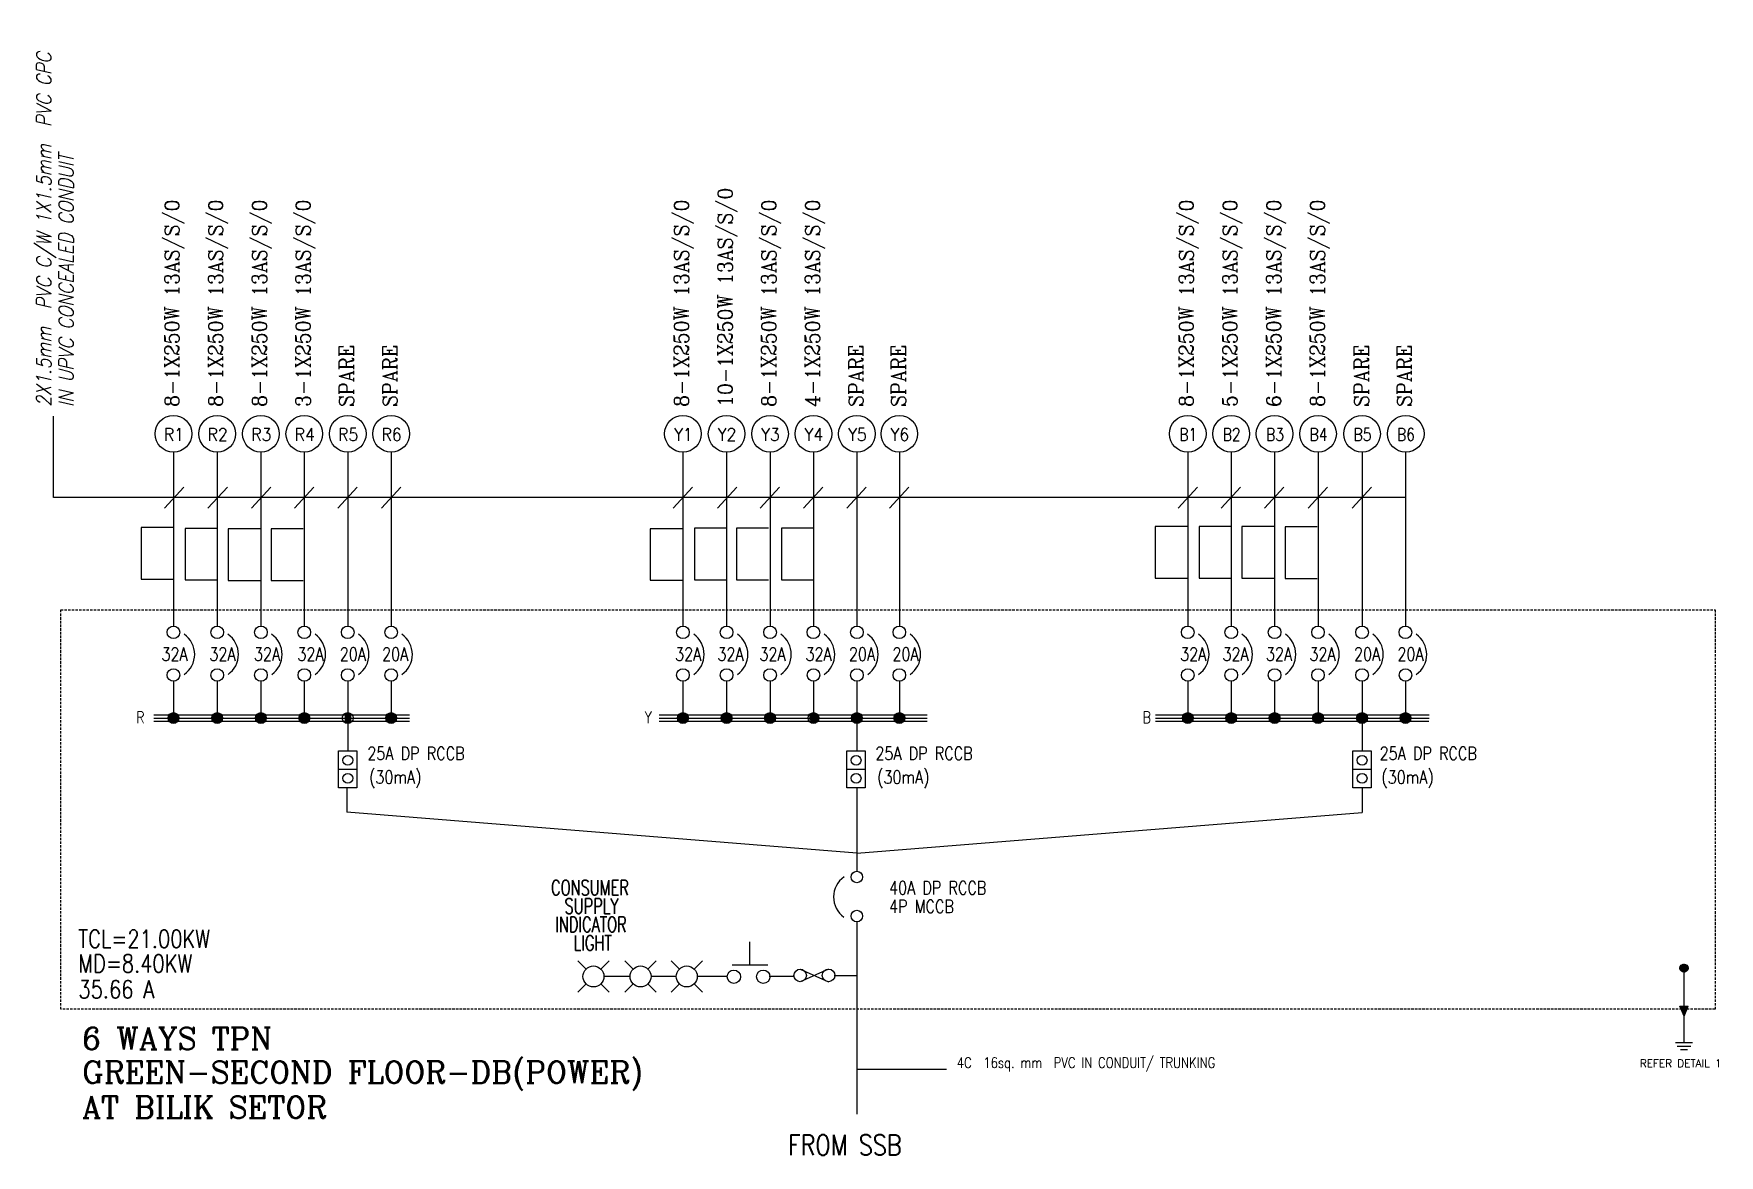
# Model space of a CAD drawing. Header units: inches. Extents: x -86408137 to 595769, y 1041006 to 3160331.
# Drawn here: x 139278 to 190887, y 1114835 to 1149173 of the extents above; entities that cross this region are included whole.
import ezdxf
from ezdxf.enums import TextEntityAlignment as Align

# ---------------------------------------------------------------- set-up
doc = ezdxf.new("R2010")
doc.units = ezdxf.units.IN
doc.header["$MEASUREMENT"] = 0
doc.linetypes.add('HIDDEN', pattern=[0.375, 0.25, -0.125])
for name, color, linetype in [('$_KOD', 7, 'Continuous'), ('BANGUNAN', 4, 'Continuous'), ('LAMPU', 7, 'Continuous'), ('LYT', 7, 'Continuous')]:
    doc.layers.add(name, color=color, linetype=linetype)
doc.styles.add('ITALICC', font='ITALICC.SHX', dxfattribs={"width": 0.7})
doc.styles.add('ROMANC', font='ROMANC', dxfattribs={"width": 0.8, "height": 250})
doc.styles.add('ROMAND', font='ROMAND', dxfattribs={"width": 0.75, "height": 600})
doc.styles.add('ROMANS', font='ROMANS', dxfattribs={"width": 0.7})

msp = doc.modelspace()

# ---------------------------------------------------------------- linework, layer by layer
at = {"layer": '$_KOD', "color": 3, "linetype": 'Continuous'}
for p, q in [((139885, 1134972, 0), (139885, 1137462, 0)), ((181278, 1134975, 0), (139885, 1134972, 0)), ((143873, 1135286, 0), (143280, 1134644, 0)), ((145207, 1135286, 0), (144614, 1134644, 0)), ((146542, 1135286, 0), (145949, 1134644, 0)), ((147851, 1135294, 0), (147258, 1134652, 0)), ((149180, 1135294, 0), (148587, 1134652, 0)), ((150519, 1135294, 0), (149926, 1134652, 0)), ((159447, 1135286, 0), (158853, 1134644, 0)), ((160806, 1135286, 0), (160213, 1134644, 0)), ((162116, 1135286, 0), (161523, 1134644, 0)), ((163440, 1135291, 0), (162847, 1134649, 0)), ((164769, 1135290, 0), (164176, 1134648, 0)), ((166070, 1135290, 0), (165476, 1134648, 0)), ((174915, 1135286, 0), (174321, 1134644, 0)), ((176225, 1135286, 0), (175631, 1134644, 0)), ((177559, 1135286, 0), (176966, 1134644, 0)), ((178888, 1135287, 0), (178295, 1134645, 0)), ((180237, 1135287, 0), (179644, 1134645, 0))]:
    msp.add_line(p, q, dxfattribs=at)
for p, q in [((143553, 1134054, 0), (142568, 1134054, 0)), ((142568, 1134054, 0), (142568, 1132476, 0)), ((144898, 1134028, 0), (143913, 1134028, 0)), ((143913, 1134028, 0), (143913, 1132450, 0)), ((146219, 1134011, 0), (145235, 1134011, 0)), ((145235, 1134011, 0), (145235, 1132433, 0)), ((147532, 1134011, 0), (146548, 1134011, 0)), ((146548, 1134011, 0), (146548, 1132433, 0)), ((159134, 1134019, 0), (158150, 1134019, 0)), ((158150, 1134019, 0), (158150, 1132442, 0)), ((160493, 1134033, 0), (159508, 1134033, 0)), ((159508, 1134033, 0), (159508, 1132455, 0)), ((161779, 1134033, 0), (160794, 1134033, 0)), ((160794, 1134033, 0), (160794, 1132455, 0)), ((163155, 1134033, 0), (162171, 1134033, 0)), ((162171, 1134033, 0), (162171, 1132455, 0)), ((174599, 1134084, 0), (173614, 1134084, 0)), ((173614, 1134084, 0), (173614, 1132507, 0)), ((175950, 1134081, 0), (174965, 1134081, 0)), ((174965, 1134081, 0), (174965, 1132503, 0)), ((177257, 1134081, 0), (176272, 1134081, 0)), ((176272, 1134081, 0), (176272, 1132503, 0)), ((178579, 1134071, 0), (177594, 1134071, 0)), ((177594, 1134071, 0), (177594, 1132493, 0)), ((142568, 1132476, 0), (143553, 1132476, 0)), ((143913, 1132450, 0), (144898, 1132450, 0)), ((145235, 1132433, 0), (146219, 1132433, 0)), ((146548, 1132433, 0), (147532, 1132433, 0)), ((158150, 1132442, 0), (159134, 1132442, 0)), ((159508, 1132455, 0), (160493, 1132455, 0)), ((160794, 1132455, 0), (161779, 1132455, 0)), ((162171, 1132455, 0), (163155, 1132455, 0)), ((173614, 1132507, 0), (174599, 1132507, 0)), ((174965, 1132503, 0), (175950, 1132503, 0)), ((176272, 1132503, 0), (177257, 1132503, 0)), ((177594, 1132493, 0), (178579, 1132493, 0)), ((155938, 1120788, 0), (156190, 1120537, 0)), ((156895, 1120788, 0), (156643, 1120537, 0)), ((157380, 1120788, 0), (157632, 1120537, 0)), ((158337, 1120788, 0), (158085, 1120537, 0)), ((158795, 1120788, 0), (159046, 1120537, 0)), ((159751, 1120788, 0), (159500, 1120537, 0)), ((163614, 1120533, 0), (162745, 1120147, 0)), ((162745, 1120533, 0), (163614, 1120147, 0)), ((156190, 1120084, 0), (155938, 1119832, 0)), ((156643, 1120084, 0), (156895, 1119832, 0)), ((157538, 1120310, 0), (156737, 1120310, 0)), ((157632, 1120084, 0), (157380, 1119832, 0)), ((158085, 1120084, 0), (158337, 1119832, 0)), ((158953, 1120310, 0), (158179, 1120310, 0)), ((159046, 1120084, 0), (158795, 1119832, 0)), ((159500, 1120084, 0), (159751, 1119832, 0)), ((160512, 1120310, 0), (159594, 1120310, 0)), ((163786, 1120340, 0), (164482, 1120340, 0))]:
    msp.add_line(p, q)
at = {"color": 0}
for p, q in [((143407, 1128293, 0), (143407, 1128152, 0)), ((143441, 1128340, 0), (143441, 1128104, 0)), ((143474, 1128366, 0), (143474, 1128079, 0)), ((143508, 1128381, 0), (143508, 1128064, 0)), ((143541, 1128387, 0), (143541, 1128058, 0)), ((143575, 1128387, 0), (143575, 1128058, 0)), ((143608, 1128380, 0), (143608, 1128065, 0)), ((143642, 1128365, 0), (143642, 1128080, 0)), ((143675, 1128338, 0), (143675, 1128107, 0)), ((143709, 1128288, 0), (143709, 1128157, 0)), ((144746, 1128293, 0), (144746, 1128152, 0)), ((144780, 1128340, 0), (144780, 1128104, 0)), ((144813, 1128366, 0), (144813, 1128079, 0)), ((144847, 1128381, 0), (144847, 1128064, 0)), ((144880, 1128387, 0), (144880, 1128058, 0)), ((144914, 1128387, 0), (144914, 1128058, 0)), ((144947, 1128380, 0), (144947, 1128065, 0)), ((144981, 1128365, 0), (144981, 1128080, 0)), ((145014, 1128338, 0), (145014, 1128107, 0)), ((145048, 1128288, 0), (145048, 1128157, 0)), ((146085, 1128293, 0), (146085, 1128152, 0)), ((146118, 1128340, 0), (146118, 1128104, 0)), ((146152, 1128366, 0), (146152, 1128079, 0)), ((146185, 1128381, 0), (146185, 1128064, 0)), ((146219, 1128387, 0), (146219, 1128058, 0)), ((146252, 1128387, 0), (146252, 1128058, 0)), ((146286, 1128380, 0), (146286, 1128065, 0)), ((146319, 1128365, 0), (146319, 1128080, 0)), ((146353, 1128338, 0), (146353, 1128107, 0)), ((146386, 1128288, 0), (146386, 1128157, 0)), ((147414, 1128293, 0), (147414, 1128152, 0)), ((147447, 1128340, 0), (147447, 1128104, 0)), ((147481, 1128366, 0), (147481, 1128079, 0)), ((147514, 1128381, 0), (147514, 1128064, 0)), ((147548, 1128387, 0), (147548, 1128058, 0)), ((147581, 1128387, 0), (147581, 1128058, 0)), ((147615, 1128380, 0), (147615, 1128065, 0)), ((147649, 1128365, 0), (147649, 1128080, 0)), ((147682, 1128338, 0), (147682, 1128107, 0)), ((147716, 1128288, 0), (147716, 1128157, 0)), ((148810, 1128366, 0), (148810, 1128079, 0)), ((148844, 1128381, 0), (148844, 1128064, 0)), ((148877, 1128387, 0), (148877, 1128058, 0)), ((148911, 1128387, 0), (148911, 1128058, 0)), ((148944, 1128380, 0), (148944, 1128065, 0)), ((148978, 1128365, 0), (148978, 1128080, 0)), ((150072, 1128293, 0), (150072, 1128152, 0)), ((150106, 1128340, 0), (150106, 1128104, 0)), ((150139, 1128366, 0), (150139, 1128079, 0)), ((150173, 1128381, 0), (150173, 1128064, 0)), ((150206, 1128387, 0), (150206, 1128058, 0)), ((150240, 1128387, 0), (150240, 1128058, 0)), ((150273, 1128380, 0), (150273, 1128065, 0)), ((150307, 1128365, 0), (150307, 1128080, 0)), ((150340, 1128338, 0), (150340, 1128107, 0)), ((150374, 1128288, 0), (150374, 1128157, 0)), ((159006, 1128293, 0), (159006, 1128152, 0)), ((159039, 1128340, 0), (159039, 1128104, 0)), ((159073, 1128366, 0), (159073, 1128079, 0)), ((159106, 1128381, 0), (159106, 1128064, 0)), ((159140, 1128387, 0), (159140, 1128058, 0)), ((159174, 1128387, 0), (159174, 1128058, 0)), ((159207, 1128380, 0), (159207, 1128065, 0)), ((159241, 1128365, 0), (159241, 1128080, 0)), ((159274, 1128338, 0), (159274, 1128107, 0)), ((159308, 1128288, 0), (159308, 1128157, 0)), ((160345, 1128293, 0), (160345, 1128152, 0)), ((160378, 1128340, 0), (160378, 1128104, 0)), ((160412, 1128366, 0), (160412, 1128079, 0)), ((160445, 1128381, 0), (160445, 1128064, 0)), ((160479, 1128387, 0), (160479, 1128058, 0)), ((160512, 1128387, 0), (160512, 1128058, 0)), ((160546, 1128380, 0), (160546, 1128065, 0)), ((160579, 1128365, 0), (160579, 1128080, 0)), ((160613, 1128338, 0), (160613, 1128107, 0)), ((160646, 1128288, 0), (160646, 1128157, 0)), ((161674, 1128293, 0), (161674, 1128152, 0)), ((161707, 1128340, 0), (161707, 1128104, 0)), ((161741, 1128366, 0), (161741, 1128079, 0)), ((161774, 1128381, 0), (161774, 1128064, 0)), ((161808, 1128387, 0), (161808, 1128058, 0)), ((161841, 1128387, 0), (161841, 1128058, 0)), ((161875, 1128380, 0), (161875, 1128065, 0)), ((161908, 1128365, 0), (161908, 1128080, 0)), ((161939, 1128334, 0), (161939, 1128102, 0)), ((161973, 1128284, 0), (161973, 1128152, 0)), ((163041, 1128293, 0), (163041, 1128152, 0)), ((163074, 1128340, 0), (163074, 1128104, 0)), ((163104, 1128381, 0), (163104, 1128064, 0)), ((163108, 1128366, 0), (163108, 1128079, 0)), ((163137, 1128387, 0), (163137, 1128058, 0)), ((163171, 1128387, 0), (163171, 1128058, 0)), ((163204, 1128380, 0), (163204, 1128065, 0)), ((163238, 1128365, 0), (163238, 1128080, 0)), ((163271, 1128338, 0), (163271, 1128107, 0)), ((163305, 1128288, 0), (163305, 1128157, 0)), ((164332, 1128293, 0), (164332, 1128152, 0)), ((164332, 1128293, 0), (164332, 1128152, 0)), ((164366, 1128340, 0), (164366, 1128104, 0)), ((164366, 1128340, 0), (164366, 1128104, 0)), ((164399, 1128366, 0), (164399, 1128079, 0)), ((164399, 1128366, 0), (164399, 1128079, 0)), ((164433, 1128381, 0), (164433, 1128064, 0)), ((164433, 1128381, 0), (164433, 1128064, 0)), ((164466, 1128387, 0), (164466, 1128058, 0)), ((164466, 1128387, 0), (164466, 1128058, 0)), ((164500, 1128387, 0), (164500, 1128058, 0)), ((164500, 1128387, 0), (164500, 1128058, 0)), ((164533, 1128380, 0), (164533, 1128065, 0)), ((164533, 1128380, 0), (164533, 1128065, 0)), ((164567, 1128365, 0), (164567, 1128080, 0)), ((164567, 1128365, 0), (164567, 1128080, 0)), ((164600, 1128338, 0), (164600, 1128107, 0)), ((164600, 1128338, 0), (164600, 1128107, 0)), ((164634, 1128288, 0), (164634, 1128157, 0)), ((164634, 1128288, 0), (164634, 1128157, 0)), ((165633, 1128293, 0), (165633, 1128152, 0)), ((165666, 1128340, 0), (165666, 1128104, 0)), ((165700, 1128366, 0), (165700, 1128079, 0)), ((165733, 1128381, 0), (165733, 1128064, 0)), ((165767, 1128387, 0), (165767, 1128058, 0)), ((165800, 1128387, 0), (165800, 1128058, 0)), ((165834, 1128380, 0), (165834, 1128065, 0)), ((165867, 1128365, 0), (165867, 1128080, 0)), ((165901, 1128338, 0), (165901, 1128107, 0)), ((165934, 1128288, 0), (165934, 1128157, 0)), ((174464, 1128293, 0), (174464, 1128152, 0)), ((174497, 1128340, 0), (174497, 1128104, 0)), ((174531, 1128366, 0), (174531, 1128079, 0)), ((174564, 1128381, 0), (174564, 1128064, 0)), ((174598, 1128387, 0), (174598, 1128058, 0)), ((174631, 1128387, 0), (174631, 1128058, 0)), ((174665, 1128380, 0), (174665, 1128065, 0)), ((174699, 1128365, 0), (174699, 1128080, 0)), ((174732, 1128338, 0), (174732, 1128107, 0)), ((174766, 1128288, 0), (174766, 1128157, 0)), ((175793, 1128293, 0), (175793, 1128152, 0)), ((175827, 1128340, 0), (175827, 1128104, 0)), ((175860, 1128366, 0), (175860, 1128079, 0)), ((175894, 1128381, 0), (175894, 1128064, 0)), ((175927, 1128387, 0), (175927, 1128058, 0)), ((175961, 1128387, 0), (175961, 1128058, 0)), ((175994, 1128380, 0), (175994, 1128065, 0)), ((176028, 1128365, 0), (176028, 1128080, 0)), ((176061, 1128338, 0), (176061, 1128107, 0)), ((176095, 1128288, 0), (176095, 1128157, 0)), ((177122, 1128293, 0), (177122, 1128152, 0)), ((177156, 1128340, 0), (177156, 1128104, 0)), ((177189, 1128366, 0), (177189, 1128079, 0)), ((177223, 1128381, 0), (177223, 1128064, 0)), ((177256, 1128387, 0), (177256, 1128058, 0)), ((177290, 1128387, 0), (177290, 1128058, 0)), ((177323, 1128380, 0), (177323, 1128065, 0)), ((177357, 1128365, 0), (177357, 1128080, 0)), ((177390, 1128338, 0), (177390, 1128107, 0)), ((177424, 1128288, 0), (177424, 1128157, 0)), ((178451, 1128293, 0), (178451, 1128152, 0)), ((178485, 1128340, 0), (178485, 1128104, 0)), ((178518, 1128366, 0), (178518, 1128079, 0)), ((178552, 1128381, 0), (178552, 1128064, 0)), ((178585, 1128387, 0), (178585, 1128058, 0)), ((178619, 1128387, 0), (178619, 1128058, 0)), ((178652, 1128380, 0), (178652, 1128065, 0)), ((178686, 1128365, 0), (178686, 1128080, 0)), ((178719, 1128338, 0), (178719, 1128107, 0)), ((178753, 1128288, 0), (178753, 1128157, 0)), ((179800, 1128293, 0), (179800, 1128152, 0)), ((179801, 1128293, 0), (179801, 1128152, 0)), ((179833, 1128340, 0), (179833, 1128104, 0)), ((179834, 1128340, 0), (179834, 1128104, 0)), ((179867, 1128366, 0), (179867, 1128079, 0)), ((179868, 1128366, 0), (179868, 1128079, 0)), ((179900, 1128381, 0), (179900, 1128064, 0)), ((179901, 1128381, 0), (179901, 1128064, 0)), ((179934, 1128387, 0), (179934, 1128058, 0)), ((179935, 1128387, 0), (179935, 1128058, 0)), ((179967, 1128387, 0), (179967, 1128058, 0)), ((179968, 1128387, 0), (179968, 1128058, 0)), ((180001, 1128380, 0), (180001, 1128065, 0)), ((180002, 1128380, 0), (180002, 1128065, 0)), ((180034, 1128365, 0), (180034, 1128080, 0)), ((180036, 1128365, 0), (180036, 1128080, 0)), ((180068, 1128338, 0), (180068, 1128107, 0)), ((180069, 1128338, 0), (180069, 1128107, 0)), ((180101, 1128288, 0), (180101, 1128157, 0)), ((180103, 1128288, 0), (180103, 1128157, 0)), ((181129, 1128293, 0), (181129, 1128152, 0)), ((181162, 1128340, 0), (181162, 1128104, 0)), ((181196, 1128366, 0), (181196, 1128079, 0)), ((181229, 1128381, 0), (181229, 1128064, 0)), ((181263, 1128387, 0), (181263, 1128058, 0)), ((181296, 1128387, 0), (181296, 1128058, 0)), ((181330, 1128380, 0), (181330, 1128065, 0)), ((181363, 1128365, 0), (181363, 1128080, 0)), ((181397, 1128338, 0), (181397, 1128107, 0)), ((181430, 1128288, 0), (181430, 1128157, 0))]:
    msp.add_line(p, q, dxfattribs=at)
at = {"linetype": 'Continuous'}
for p, q in [((161209, 1120647, 0), (161209, 1121370, 0)), ((161753, 1120657, 0), (160662, 1120657, 0)), ((162554, 1120310, 0), (161799, 1120310, 0))]:
    msp.add_line(p, q, dxfattribs=at)
for centre, major_axis, start_param, end_param in [((156417, 1120310, 0), (-321, 0), 3.142456, 9.425641), ((157858, 1120310, 0), (-321, 0), 3.142456, 9.425641), ((159273, 1120310, 0), (-321, 0), 3.142257450994299, 9.425442758173885), ((160716, 1120302, 0), (204, 0), -0.000944, 6.282241), ((161617, 1120302, 0), (204, 0), -0.000944, 6.282241), ((162745, 1120340, 0), (193, 0), -0.001295, 6.28189), ((163614, 1120340, 0), (193, 0), -0.002365596403363535, 6.280819710776223)]:
    msp.add_ellipse(centre, major_axis=major_axis, ratio=1, start_param=start_param, end_param=end_param)
at = {"layer": 'BANGUNAN', "color": 255, "linetype": 'Continuous'}
for p, q in [((143557, 1136363, 0), (143557, 1131039, 0)), ((144896, 1136363, 0), (144896, 1131039, 0)), ((146234, 1136363, 0), (146234, 1131039, 0)), ((147563, 1136363, 0), (147563, 1131039, 0)), ((148893, 1136363, 0), (148893, 1131039, 0)), ((150222, 1136363, 0), (150222, 1131039, 0)), ((159155, 1136363, 0), (159155, 1131039, 0)), ((160494, 1136363, 0), (160494, 1131039, 0)), ((161823, 1136363, 0), (161823, 1131039, 0)), ((163152, 1136363, 0), (163152, 1131039, 0)), ((164482, 1136363, 0), (164482, 1131039, 0)), ((165782, 1136363, 0), (165782, 1131039, 0)), ((174613, 1136363, 0), (174613, 1131039, 0)), ((175943, 1136363, 0), (175943, 1131039, 0)), ((177272, 1136363, 0), (177272, 1131039, 0)), ((178601, 1136363, 0), (178601, 1131039, 0)), ((179949, 1136363, 0), (179949, 1131039, 0)), ((181278, 1136363, 0), (181278, 1131039, 0)), ((143557, 1129346, 0), (143557, 1128222, 0)), ((144896, 1129346, 0), (144896, 1128222, 0)), ((146234, 1129346, 0), (146234, 1128222, 0)), ((147564, 1129346, 0), (147564, 1128222, 0)), ((148893, 1129346, 0), (148893, 1128222, 0)), ((150222, 1129346, 0), (150222, 1128222, 0)), ((159156, 1129346, 0), (159156, 1128222, 0)), ((160494, 1129346, 0), (160494, 1128222, 0)), ((161824, 1129346, 0), (161824, 1128222, 0)), ((163153, 1129346, 0), (163153, 1128222, 0)), ((164482, 1129346, 0), (164482, 1128222, 0)), ((165782, 1129346, 0), (165782, 1128222, 0)), ((174614, 1129346, 0), (174614, 1128222, 0)), ((175943, 1129346, 0), (175943, 1128222, 0)), ((177272, 1129346, 0), (177272, 1128222, 0)), ((178601, 1129346, 0), (178601, 1128222, 0)), ((179949, 1129346, 0), (179949, 1128222, 0)), ((181279, 1129346, 0), (181279, 1128222, 0)), ((142960, 1128316, 0), (150779, 1128316, 0)), ((142960, 1128222, 0), (150779, 1128222, 0)), ((158424, 1128316, 0), (166636, 1128316, 0)), ((158424, 1128222, 0), (166634, 1128222, 0)), ((173628, 1128316, 0), (182007, 1128316, 0)), ((173628, 1128222, 0), (182007, 1128222, 0)), ((142960, 1128129, 0), (150779, 1128129, 0)), ((158424, 1128129, 0), (166634, 1128129, 0)), ((173628, 1128129, 0), (181994, 1128129, 0)), ((189807, 1119098, 0), (189683, 1119402, 0)), ((189807, 1119098, 0), (189931, 1119402, 0))]:
    msp.add_line(p, q, dxfattribs=at)
at = {"layer": 'BANGUNAN', "color": 255}
for p, q in [((148891, 1128222, 0), (148891, 1127214, 0)), ((164482, 1128222, 0), (164482, 1127214, 0)), ((179951, 1128222, 0), (179951, 1127214, 0)), ((148612, 1126089, 0), (148612, 1127214, 0)), ((148612, 1127214, 0), (149175, 1127214, 0)), ((149175, 1127214, 0), (149175, 1126089, 0)), ((164176, 1127214, 0), (164739, 1127214, 0)), ((164176, 1126089, 0), (164176, 1127214, 0)), ((164739, 1127214, 0), (164739, 1126089, 0)), ((179668, 1127214, 0), (180231, 1127214, 0)), ((179668, 1126089, 0), (179668, 1127214, 0)), ((180231, 1127214, 0), (180231, 1126089, 0)), ((148612, 1126652, 0), (149175, 1126652, 0)), ((164176, 1126652, 0), (164739, 1126652, 0)), ((179668, 1126652, 0), (180231, 1126652, 0)), ((149175, 1126089, 0), (148612, 1126089, 0)), ((148863, 1126089, 0), (148863, 1125344, 0)), ((164739, 1126089, 0), (164176, 1126089, 0)), ((164482, 1126089, 0), (164482, 1123530, 0)), ((180231, 1126089, 0), (179668, 1126089, 0)), ((179957, 1126079, 0), (179957, 1125329, 0)), ((164482, 1124082, 0), (148863, 1125344, 0)), ((164482, 1124082, 0), (179957, 1125329, 0)), ((164482, 1121984, 0), (164482, 1116090, 0)), ((189684, 1120562, 0), (189810, 1120688, 0)), ((189685, 1120582, 0), (189791, 1120687, 0)), ((189686, 1120545, 0), (189827, 1120687, 0)), ((189689, 1120530, 0), (189842, 1120683, 0)), ((189691, 1120606, 0), (189766, 1120681, 0)), ((189694, 1120516, 0), (189856, 1120678, 0)), ((189701, 1120504, 0), (189868, 1120672, 0)), ((189708, 1120493, 0), (189880, 1120664, 0)), ((189716, 1120482, 0), (189890, 1120656, 0)), ((189726, 1120473, 0), (189899, 1120647, 0)), ((189736, 1120465, 0), (189907, 1120636, 0)), ((189748, 1120458, 0), (189915, 1120625, 0)), ((189760, 1120452, 0), (189921, 1120612, 0)), ((189774, 1120447, 0), (189925, 1120598, 0)), ((189789, 1120444, 0), (189929, 1120583, 0)), ((189807, 1120442, 0), (189930, 1120566, 0)), ((189807, 1118285, 0), (189807, 1120565, 0)), ((189827, 1120444, 0), (189928, 1120546, 0)), ((189853, 1120451, 0), (189921, 1120520, 0)), ((189683, 1119402, 0), (189931, 1119402, 0)), ((189687, 1119393, 0), (189697, 1119402, 0)), ((189693, 1119379, 0), (189715, 1119402, 0)), ((189698, 1119366, 0), (189734, 1119402, 0)), ((189703, 1119353, 0), (189753, 1119402, 0)), ((189709, 1119340, 0), (189771, 1119402, 0)), ((189714, 1119326, 0), (189790, 1119402, 0)), ((189719, 1119313, 0), (189808, 1119402, 0)), ((189725, 1119300, 0), (189827, 1119402, 0)), ((189730, 1119287, 0), (189846, 1119402, 0)), ((189736, 1119273, 0), (189864, 1119402, 0)), ((189741, 1119260, 0), (189883, 1119402, 0)), ((189746, 1119247, 0), (189902, 1119402, 0)), ((189752, 1119234, 0), (189920, 1119402, 0)), ((189757, 1119221, 0), (189925, 1119389, 0)), ((189762, 1119207, 0), (189913, 1119357, 0)), ((189768, 1119194, 0), (189900, 1119326, 0)), ((189773, 1119181, 0), (189887, 1119295, 0)), ((189779, 1119168, 0), (189874, 1119263, 0)), ((189784, 1119154, 0), (189862, 1119232, 0)), ((189789, 1119141, 0), (189849, 1119201, 0)), ((189795, 1119128, 0), (189836, 1119169, 0)), ((189800, 1119115, 0), (189823, 1119138, 0)), ((189806, 1119101, 0), (189811, 1119107, 0)), ((189544, 1118285, 0), (190070, 1118285, 0)), ((189596, 1118180, 0), (190018, 1118180, 0)), ((189702, 1118074, 0), (189912, 1118074, 0))]:
    msp.add_line(p, q, dxfattribs=at)
at = {"layer": 'BANGUNAN', "color": 4, "linetype": 'HIDDEN', "ltscale": 300, "elevation": 0}
msp.add_lwpolyline([(140104, 1131532), (190757, 1131532), (190757, 1119308), (140104, 1119308)], close=True, dxfattribs=at)
at = {"layer": 'BANGUNAN', "color": 255, "linetype": 'Continuous'}
for centre, radius in [((143557, 1136924, 0), 561), ((144896, 1136924, 0), 561), ((146234, 1136924, 0), 561), ((147563, 1136924, 0), 561), ((148893, 1136924, 0), 561), ((150222, 1136924, 0), 561), ((159155, 1136924, 0), 561), ((160494, 1136924, 0), 561), ((161823, 1136924, 0), 561), ((163152, 1136924, 0), 561), ((164482, 1136924, 0), 561), ((165782, 1136924, 0), 561), ((174613, 1136924, 0), 561), ((175943, 1136924, 0), 561), ((177272, 1136924, 0), 561), ((178601, 1136924, 0), 561), ((179949, 1136924, 0), 561), ((181288, 1136924, 0), 561), ((143557, 1130846, 0), 193), ((144896, 1130846, 0), 193), ((146234, 1130846, 0), 193), ((147563, 1130846, 0), 193), ((148893, 1130846, 0), 193), ((150222, 1130846, 0), 193), ((159155, 1130846, 0), 193), ((160494, 1130846, 0), 193), ((161823, 1130846, 0), 193), ((163152, 1130846, 0), 193), ((164482, 1130846, 0), 193), ((165782, 1130846, 0), 193), ((174613, 1130846, 0), 193), ((175943, 1130846, 0), 193), ((177272, 1130846, 0), 193), ((178601, 1130846, 0), 193), ((179949, 1130846, 0), 193), ((181278, 1130846, 0), 193), ((143557, 1129539, 0), 193), ((144896, 1129539, 0), 193), ((146234, 1129539, 0), 193), ((147564, 1129539, 0), 193), ((148893, 1129539, 0), 193), ((150222, 1129539, 0), 193), ((159156, 1129539, 0), 193), ((160494, 1129539, 0), 193), ((161824, 1129539, 0), 193), ((163153, 1129539, 0), 193), ((164482, 1129539, 0), 193), ((165782, 1129539, 0), 193), ((174614, 1129539, 0), 193), ((175943, 1129539, 0), 193), ((177272, 1129539, 0), 193), ((178601, 1129539, 0), 193), ((179949, 1129539, 0), 193), ((181279, 1129539, 0), 193), ((143557, 1128222, 0), 166), ((144896, 1128222, 0), 166), ((146234, 1128222, 0), 166), ((147564, 1128222, 0), 166), ((148893, 1128222, 0), 166), ((150222, 1128222, 0), 166), ((159156, 1128222, 0), 166), ((160494, 1128222, 0), 166), ((161824, 1128222, 0), 166), ((163153, 1128222, 0), 166), ((164482, 1128222, 0), 166), ((164482, 1128222, 0), 166), ((165782, 1128222, 0), 166), ((174614, 1128222, 0), 166), ((175943, 1128222, 0), 166), ((177272, 1128222, 0), 166), ((178601, 1128222, 0), 166), ((179949, 1128222, 0), 166), ((179951, 1128222, 0), 166), ((181279, 1128222, 0), 166), ((148896, 1126929, 0), 150), ((164459, 1126929, 0), 150), ((179951, 1126929, 0), 150), ((148896, 1126376, 0), 150), ((164459, 1126376, 0), 150), ((179951, 1126376, 0), 150), ((164482, 1123354, 0), 176), ((164482, 1122159, 0), 176), ((189807, 1120565, 0), 123)]:
    msp.add_circle(centre, radius, dxfattribs=at)
for centre, start, end in [((143455, 1130170, 0), 305.154, 55.051), ((144794, 1130170, 0), 305.154, 55.051), ((146133, 1130170, 0), 305.154, 55.051), ((147462, 1130170, 0), 305.154, 55.051), ((148791, 1130170, 0), 305.154, 55.051), ((150120, 1130170, 0), 305.154, 55.051), ((159054, 1130170, 0), 305.154, 55.051), ((160392, 1130170, 0), 305.154, 55.051), ((161722, 1130170, 0), 305.154, 55.051), ((163051, 1130170, 0), 305.154, 55.051), ((164380, 1130170, 0), 305.154, 55.051), ((165680, 1130170, 0), 305.154, 55.051), ((174512, 1130170, 0), 305.154, 55.051), ((175841, 1130170, 0), 305.154, 55.051), ((177170, 1130170, 0), 305.154, 55.051), ((178499, 1130170, 0), 305.154, 55.051), ((179847, 1130170, 0), 305.154, 55.051), ((181177, 1130170, 0), 305.154, 55.051), ((164520, 1122742, 0), 124.949, 234.846)]:
    msp.add_arc(centre, 752, start, end, dxfattribs=at)
at = {"layer": 'LAMPU', "linetype": 'Continuous'}
msp.add_line((164482, 1117468, 0), (167230, 1117468, 0), dxfattribs=at)

# ---------------------------------------------------------------- texts
at = {"style": 'ROMANS', "width": 0.7}
for s, p in [('CONSUMER', (155120, 1122798, 0)), ('SUPPLY', (155532, 1122232, 0)), ('INDICATOR ', (155247, 1121670, 0)), ('LIGHT', (155808, 1121104, 0))]:
    msp.add_text(s, height=464.3, dxfattribs=at).set_placement(p)
at = {"color": 7, "style": 'ROMAND'}
msp.add_text('REFER DETAIL 1', height=234.74, dxfattribs=at).set_placement((188453, 1117534, 0))
at = {"layer": 'BANGUNAN', "color": 255, "linetype": 'Continuous'}
for s, height, style, width, p in [('2X1.5mm  PVC C/W 1X1.5mm  PVC CPC', 450, 'ITALICC', 0.85, (139814, 1137747, 0)), ('IN UPVC CONCEALED CONDUIT', 450, 'ITALICC', 0.85, (140496, 1137747, 0)), ('10-1X250W 13AS/S/0', 445.5, 'ROMANC', 0.95, (160672, 1137747, 0)), ('8-1X250W 13AS/S/0', 445.5, 'ROMANC', 0.95, (143734, 1137747, 0)), ('8-1X250W 13AS/S/0', 445.5, 'ROMANC', 0.95, (145073, 1137747, 0)), ('8-1X250W 13AS/S/0', 445.5, 'ROMANC', 0.95, (146412, 1137747, 0)), ('3-1X250W 13AS/S/0', 445.5, 'ROMANC', 0.95, (147750, 1137747, 0)), ('8-1X250W 13AS/S/0', 445.5, 'ROMANC', 0.95, (159333, 1137747, 0)), ('8-1X250W 13AS/S/0', 445.5, 'ROMANC', 0.95, (162010, 1137747, 0)), ('4-1X250W 13AS/S/0', 445.5, 'ROMANC', 0.95, (163349, 1137747, 0)), ('8-1X250W 13AS/S/0', 445.5, 'ROMANC', 0.95, (174791, 1137747, 0)), ('5-1X250W 13AS/S/0', 445.5, 'ROMANC', 0.95, (176130, 1137747, 0)), ('6-1X250W 13AS/S/0', 445.5, 'ROMANC', 0.95, (177468, 1137747, 0)), ('8-1X250W 13AS/S/0', 445.5, 'ROMANC', 0.95, (178807, 1137747, 0)), ('SPARE', 445.5, 'ROMANC', 0.95, (149080, 1137747, 0)), ('SPARE', 445.5, 'ROMANC', 0.95, (150409, 1137747, 0)), ('SPARE', 445.5, 'ROMANC', 0.95, (164678, 1137747, 0)), ('SPARE', 445.5, 'ROMANC', 0.95, (165979, 1137747, 0)), ('SPARE', 445.5, 'ROMANC', 0.95, (180155, 1137747, 0)), ('SPARE', 445.5, 'ROMANC', 0.95, (181465, 1137747, 0))]:
    msp.add_text(s, height=height, rotation=90, dxfattribs=dict(at, style=style, width=width)).set_placement(p)
at = {"layer": 'BANGUNAN', "color": 255, "linetype": 'Continuous', "style": 'ROMANS'}
for s, width, p in [('R1', 0.9, (143571, 1136707, 0)), ('R2', 0.9, (144910, 1136707, 0)), ('R3', 0.9, (146248, 1136707, 0)), ('R4', 0.9, (147578, 1136707, 0)), ('R5', 0.9, (148907, 1136707, 0)), ('R6', 0.9, (150236, 1136707, 0)), ('Y1', 0.9, (159170, 1136707, 0)), ('Y2', 0.9, (160504, 1136707, 0)), ('Y3', 0.9, (161833, 1136707, 0)), ('Y4', 0.9, (163162, 1136707, 0)), ('Y5', 0.9, (164496, 1136707, 0)), ('Y6', 0.9, (165796, 1136707, 0)), ('B1', 0.8, (174628, 1136707, 0)), ('B2', 0.8, (175957, 1136707, 0)), ('B3', 0.8, (177286, 1136707, 0)), ('B4', 0.8, (178615, 1136707, 0)), ('B5', 0.8, (179963, 1136707, 0)), ('B6', 0.8, (181293, 1136707, 0))]:
    msp.add_text(s, height=390.9, dxfattribs=dict(at, width=width)).set_placement(p, align=Align.CENTER)
at = {"layer": 'BANGUNAN', "color": 255, "linetype": 'Continuous', "width": 0.8}
for s, height, style, p in [('32A', 402.1, 'ROMANS', (143190, 1129978, 0)), ('32A', 402.1, 'ROMANS', (144657, 1129978, 0)), ('32A', 402.1, 'ROMANS', (146022, 1129978, 0)), ('32A', 402.1, 'ROMANS', (147352, 1129978, 0)), ('20A', 402.1, 'ROMANS', (148649, 1129978, 0)), ('20A', 402.1, 'ROMANS', (149945, 1129978, 0)), ('32A', 402.1, 'ROMANS', (158917, 1129978, 0)), ('32A', 402.1, 'ROMANS', (160213, 1129978, 0)), ('32A', 402.1, 'ROMANS', (161498, 1129978, 0)), ('32A', 402.1, 'ROMANS', (162909, 1129978, 0)), ('20A', 402.1, 'ROMANS', (164239, 1129978, 0)), ('20A', 402.1, 'ROMANS', (165570, 1129978, 0)), ('32A', 402.1, 'ROMANS', (174380, 1129978, 0)), ('32A', 402.1, 'ROMANS', (175677, 1129978, 0)), ('32A', 402.1, 'ROMANS', (177007, 1129978, 0)), ('32A', 402.1, 'ROMANS', (178338, 1129978, 0)), ('20A', 402.1, 'ROMANS', (179703, 1129978, 0)), ('20A', 402.1, 'ROMANS', (181033, 1129978, 0)), ('R', 355, 'ROMAND', (142416, 1128067, 0)), ('Y', 355, 'ROMAND', (157983, 1128067, 0)), ('B', 355, 'ROMAND', (173230, 1128067, 0)), ('25A DP RCCB', 402.1, 'ROMANS', (149493, 1126939, 0)), ('25A DP RCCB', 402.1, 'ROMANS', (165048, 1126939, 0)), ('25A DP RCCB', 402.1, 'ROMANS', (180487, 1126939, 0)), ('(30mA)', 402.1, 'ROMANS', (149547, 1126213, 0)), ('(30mA)', 402.1, 'ROMANS', (165103, 1126213, 0)), ('(30mA)', 402.1, 'ROMANS', (180542, 1126213, 0)), ('40A DP RCCB', 402.1, 'ROMANS', (165467, 1122823, 0)), ('4P MCCB', 402.1, 'ROMANS', (165467, 1122253, 0)), ('TCL=21.00KW', 546.75, 'ROMANS', (140646, 1121187, 0)), ('MD=8.40KW', 546.8, 'ROMANS', (140646, 1120433, 0)), ('35.66 A', 546.8, 'ROMANS', (140646, 1119643, 0)), (' FROM SSB', 625.5, 'ROMANS', (162031, 1114835, 0))]:
    msp.add_text(s, height=height, dxfattribs=dict(at, style=style)).set_placement(p)
at = {"layer": 'BANGUNAN', "color": 255, "linetype": 'Continuous', "style": 'ROMANC'}
for s, p in [('6 WAYS TPN ', (140763, 1118072, 0)), ('GREEN-SECOND FLOOR-DB(POWER) ', (140763, 1117044, 0)), ('AT BILIK SETOR', (140763, 1115966, 0))]:
    msp.add_text(s, height=675, dxfattribs=at).set_placement(p)
at = {"layer": 'LYT', "color": 7, "linetype": 'Continuous', "style": 'ROMAND', "width": 0.8}
msp.add_text('4C  16sq. mm  PVC IN CONDUIT/ TRUNKING', height=324, dxfattribs=at).set_placement((167544, 1117508, 0))

doc.saveas('drawing.dxf')
